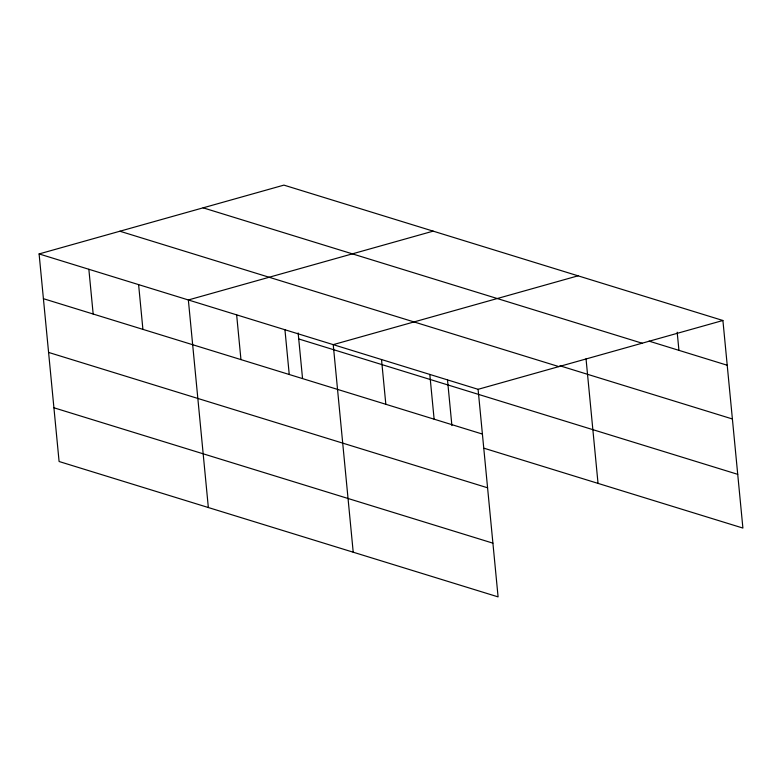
<?xml version="1.0" encoding="UTF-8"?>
<svg xmlns="http://www.w3.org/2000/svg" width="782" height="782" viewBox="0 0 782 782"><rect width="100%" height="100%" fill="white"/><g stroke="black" fill="none" stroke-linecap="round" stroke-linejoin="round"><path stroke-width="1.17" d="M39.1 253.935L478.095 389.319L498.085 596.881L59.09 461.507L39.1 253.935L283.915 185.119L722.91 320.493L742.9 528.065L484.205 448.282M433.179 231.14L188.354 299.965L208.344 507.538M578.045 275.821L333.23 344.647L353.21 552.209M478.095 389.319L722.91 320.493M649.04 341.128L727.221 365.243M203.125 207.826L642.12 343.21M559.932 365.79L732.392 418.976M119.89 231.228L558.886 366.611M298.734 338.948L737.729 474.332M43.411 298.685L482.406 434.069M48.582 352.418L487.577 487.792M53.909 407.774L492.904 543.158M677.183 332.213L678.932 350.346M586.031 358.772L598.034 483.384M447.529 380.169L451.898 425.574M429.807 374.431L434.118 419.172M381.518 359.534L385.829 404.284M298.147 332.937L302.526 378.351M284.941 329.75L289.242 374.5M236.643 314.863L240.954 359.603M138.61 284.628L142.91 329.369M88.855 269.282L93.166 314.022"/></g></svg>
